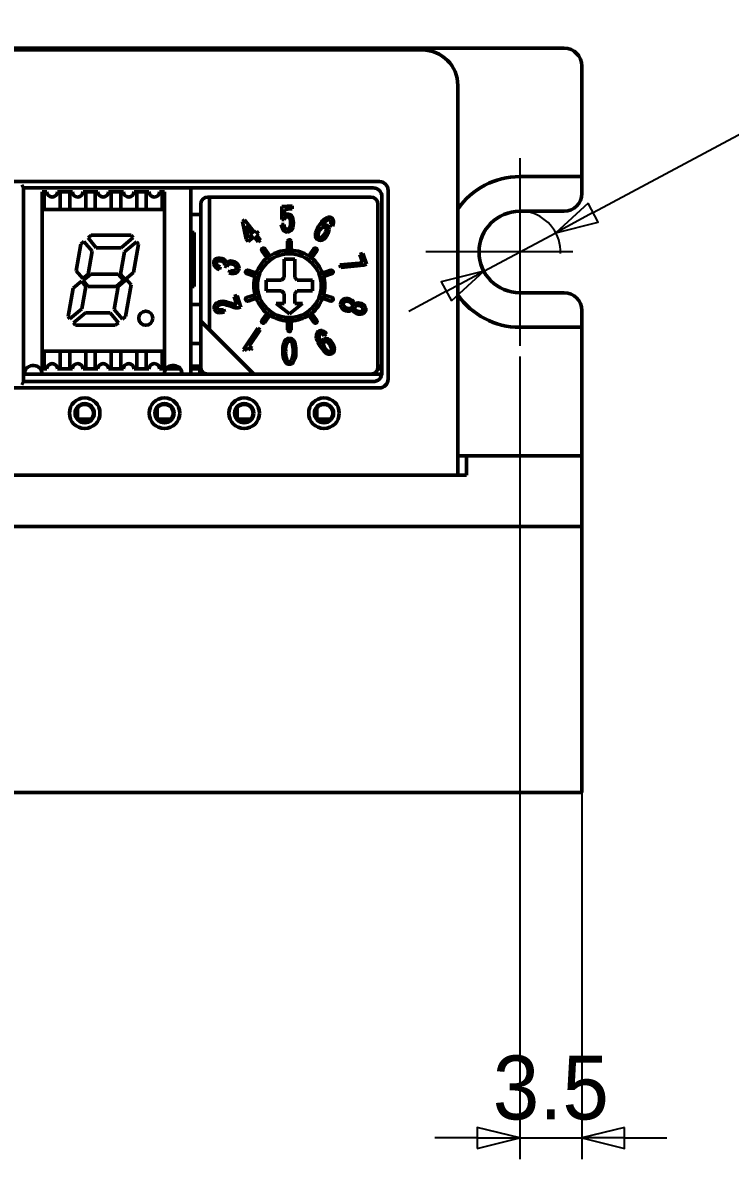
# Model space of a CAD drawing. Header units: millimetres. Extents: x 16 to 1137, y -51 to 344.
# Drawn here: x 189.5 to 229.4, y 108.5 to 172.6 of the extents above; entities that cross this region are included whole.
import ezdxf

# ---------------------------------------------------------------- set-up
doc = ezdxf.new("R2010")
doc.units = ezdxf.units.MM
doc.header["$LTSCALE"] = 1.2
doc.layers.get('0').update_dxf_attribs({"lineweight": 25})
doc.layers.add('외형선(ISO)', color=7, linetype='Continuous', lineweight=50)
doc.layers.add('중심 표식(ISO)', color=3, linetype='Continuous', lineweight=25, true_color=0x00ff00)
doc.layers.add('치수(ISO)', color=1, linetype='Continuous', lineweight=25, true_color=0xff0000)
doc.styles.add('레이블 문자 (JIS)', font='')
doc.styles.get('레이블 문자 (JIS)').set_extended_font_data('Gulim')
doc.dimstyles.new('복사 대상기본값 (JIS)', dxfattribs={"dimscale": 1.2, "dimtxt": 3, "dimasz": 2, "dimexe": 1, "dimexo": 0.5, "dimgap": 0.8, "dimtad": 1, "dimdsep": 46, "dimtxsty": '레이블 문자 (JIS)', "dimblk": 'Filled-1', "dimcen": 0.09, "dimdle": 10, "dimclrd": 256, "dimclre": 256, "dimclrt": 256, "dimazin": 2, "dimtfac": 0.666667, "dimtmove": 0, "dimatfit": 3, "dimldrblk": 'OPEN', "dimfxl": 1, "dimtolj": 1, "dimtzin": 0, "dimlwd": -1, "dimlwe": -1, "dimarcsym": 0})

# ---------------------------------------------------------------- blocks, each defined once
blk = doc.blocks.new('Filled-1')
at = {"color": 0}
for p, q in [((0, 0), (-1, 0.25)), ((-1, 0.25), (-1, -0.25)), ((-1, 0), (0, 0)), ((-1, -0.25), (0, 0))]:
    blk.add_line(p, q, dxfattribs=at)
at = {"color": 0, "flags": 128}
blk.add_lwpolyline([(-1, -0.25), (0, 0), (-1, 0.25), (-1, -0.25)], dxfattribs=at)
at = {"color": 0}
blk.add_solid([(-1, -0.25), (0, 0), (-1, 0.25), (-1, -0.25)], dxfattribs=at)
blk = doc.blocks.new('*D18')
at = {"layer": 'Defpoints', "color": 0}
for p in [(217.535, 154.367), (221.035, 149.167), (221.035, 109.663)]:
    blk.add_point(p, dxfattribs=at)
at = {"layer": '치수(ISO)', "color": 7}
for p, q in [((217.535, 153.767), (217.535, 108.463)), ((221.035, 148.567), (221.035, 108.463)), ((215.135, 109.663), (212.735, 109.663)), ((217.535, 109.663), (221.035, 109.663)), ((223.435, 109.663), (225.835, 109.663))]:
    blk.add_line(p, q, dxfattribs=at)
at = {"layer": '치수(ISO)', "color": 7, "linetype": 'ByBlock', "xscale": 2.4, "yscale": 2.4, "zscale": 2.4}
blk.add_blockref('Filled-1', (217.535, 109.663), dxfattribs=at)
at = {"layer": '치수(ISO)', "color": 7, "linetype": 'ByBlock', "xscale": 2.4, "yscale": 2.4, "zscale": 2.4, "rotation": 180}
blk.add_blockref('Filled-1', (221.035, 109.663), dxfattribs=at)
at = {"layer": '치수(ISO)', "color": 7, "insert": (219.285, 114.314), "char_height": 3.6, "attachment_point": 2, "style": '레이블 문자 (JIS)'}
blk.add_mtext('\\A1;3.5', dxfattribs=at)
blk = doc.blocks.new('_Open')
at = {"color": 0, "linetype": 'ByBlock', "lineweight": -2}
for p, q in [((-1, 0.167), (0, 0)), ((-1, -0.167), (0, 0)), ((0, 0), (-1, 0))]:
    blk.add_line(p, q, dxfattribs=at)
blk = doc.blocks.new('*D23')
at = {"layer": 'Defpoints', "color": 0}
for p in [(219.562, 160.753), (215.507, 158.58)]:
    blk.add_point(p, dxfattribs=at)
at = {"layer": '치수(ISO)', "color": 7}
for p, q in [((221.678, 161.886), (232.839, 167.867)), ((251.187, 167.867), (232.839, 167.867)), ((215.507, 158.58), (219.562, 160.753)), ((213.392, 157.447), (211.276, 156.313))]:
    blk.add_line(p, q, dxfattribs=at)
blk.add_arc((217.535, 159.667), 2.3, 357.93903, 75.01057, dxfattribs=at)
at = {"layer": '치수(ISO)', "color": 7, "linetype": 'ByBlock', "xscale": 2.4, "yscale": 2.4, "zscale": 2.4}
for p, rotation in [((219.562, 160.753), 208.1823559493659), ((215.507, 158.58), 28.1823559493659)]:
    blk.add_blockref('Filled-1', p, dxfattribs=dict(at, rotation=rotation))
at = {"layer": '치수(ISO)', "color": 7, "insert": (242.493, 172.523), "char_height": 3.6, "attachment_point": 2, "style": '레이블 문자 (JIS)'}
blk.add_mtext('\\A1;\\fGulim|b0|i0;2-∅4.6', dxfattribs=at)

msp = doc.modelspace()

# ---------------------------------------------------------------- linework, layer by layer
at = {"layer": '외형선(ISO)', "color": 7}
for p, q in [((212.039, 171.067), (99.039, 171.067)), ((183.035, 171.167), (220.035, 171.167)), ((221.035, 163.917), (221.035, 170.167)), ((214.039, 148.067), (214.039, 169.067)), ((175.108, 163.636), (209.616, 163.636)), ((217.535, 163.917), (221.035, 163.917)), ((221.035, 163.917), (221.035, 162.967)), ((189.451, 163.46), (189.539, 163.284)), ((209.263, 163.284), (189.539, 163.284)), ((189.539, 163.284), (189.539, 152.349)), ((190.585, 163.067), (190.705, 163.067)), ((190.585, 162.067), (190.585, 163.067)), ((190.705, 163.067), (190.855, 163.067)), ((190.705, 162.067), (190.705, 163.067)), ((191.455, 163.067), (191.605, 163.067)), ((191.605, 163.067), (192.145, 163.067)), ((191.605, 163.067), (191.605, 162.067)), ((192.145, 163.067), (192.295, 163.067)), ((192.145, 162.067), (192.145, 163.067)), ((192.895, 163.067), (193.045, 163.067)), ((193.045, 163.067), (193.585, 163.067)), ((193.045, 163.067), (193.045, 162.067)), ((193.585, 163.067), (193.735, 163.067)), ((193.585, 162.067), (193.585, 163.067)), ((194.335, 163.067), (194.485, 163.067)), ((194.485, 163.067), (195.025, 163.067)), ((194.485, 163.067), (194.485, 162.067)), ((195.025, 163.067), (195.175, 163.067)), ((195.025, 162.067), (195.025, 163.067)), ((195.775, 163.067), (195.925, 163.067)), ((195.925, 163.067), (196.465, 163.067)), ((195.925, 163.067), (195.925, 162.067)), ((196.465, 163.067), (196.615, 163.067)), ((196.465, 162.067), (196.465, 163.067)), ((197.215, 163.067), (197.365, 163.067)), ((197.365, 163.067), (197.485, 163.067)), ((197.365, 163.067), (197.365, 162.067)), ((197.485, 163.067), (197.485, 162.067)), ((198.985, 152.867), (198.985, 163.284)), ((210.108, 163.144), (210.108, 152.489)), ((199.535, 162.367), (199.535, 155.767)), ((200.035, 162.767), (199.935, 162.767)), ((209.135, 162.767), (200.035, 162.767)), ((200.035, 162.767), (200.035, 155.267)), ((209.535, 153.167), (209.535, 162.367)), ((209.756, 152.842), (209.756, 162.791)), ((190.585, 162.067), (190.585, 154.067)), ((197.485, 162.067), (190.585, 162.067)), ((197.485, 154.067), (197.485, 162.067)), ((198.985, 161.784), (199.535, 161.784)), ((204.117, 162.237), (204.111, 161.496)), ((204.695, 162.264), (204.117, 162.237)), ((204.243, 161.695), (204.253, 162.071)), ((204.253, 162.071), (204.703, 162.092)), ((204.703, 162.092), (204.695, 162.264)), ((220.035, 161.967), (217.535, 161.967)), ((202.014, 161.48), (201.893, 161.386)), ((201.893, 161.386), (202.1, 160.388)), ((202.581, 160.75), (202.014, 161.48)), ((202.456, 160.653), (202.08, 161.138)), ((202.08, 161.138), (202.221, 160.472)), ((204.238, 161.223), (204.083, 161.216)), ((204.111, 161.496), (204.245, 161.502)), ((206.866, 161.282), (206.83, 161.209)), ((206.83, 161.209), (206.962, 161.13)), ((193.179, 160.457), (193.358, 160.607)), ((193.179, 160.457), (193.641, 159.907)), ((195.607, 160.607), (193.358, 160.607)), ((195.04, 159.907), (195.717, 160.475)), ((195.607, 160.607), (195.717, 160.475)), ((199.172, 160.768), (198.985, 160.768)), ((199.172, 157.72), (199.172, 160.768)), ((202.1, 160.388), (202.203, 160.256)), ((202.203, 160.256), (202.553, 160.528)), ((202.221, 160.472), (202.456, 160.653)), ((202.553, 160.528), (202.78, 160.235)), ((202.691, 160.836), (202.581, 160.75)), ((202.678, 160.625), (202.789, 160.711)), ((202.905, 160.332), (202.678, 160.625)), ((202.789, 160.711), (202.691, 160.836)), ((192.771, 160.114), (192.504, 158.602)), ((192.771, 160.114), (192.95, 160.264)), ((193.411, 159.714), (192.95, 160.264)), ((193.183, 158.417), (193.411, 159.714)), ((193.641, 159.907), (195.04, 159.907)), ((195.91, 160.246), (195.233, 159.677)), ((195.736, 158.504), (196.02, 160.114)), ((195.91, 160.246), (196.02, 160.114)), ((202.78, 160.235), (202.905, 160.332)), ((202.984, 159.73), (203.28, 159.324)), ((203.441, 159.441), (203.146, 159.848)), ((204.435, 160.267), (204.435, 159.764)), ((204.635, 159.764), (204.635, 160.267)), ((205.923, 159.848), (205.628, 159.441)), ((205.79, 159.324), (206.085, 159.73)), ((195.233, 159.677), (195.01, 158.417)), ((204.235, 159.267), (204.235, 158.217)), ((204.835, 159.267), (204.235, 159.267)), ((204.835, 158.217), (204.835, 159.267)), ((208.677, 159.582), (208.515, 159.523)), ((208.515, 159.523), (208.683, 159.061)), ((208.895, 158.981), (208.677, 159.582)), ((192.504, 158.602), (192.876, 158.16)), ((195.267, 158.11), (195.736, 158.504)), ((200.597, 158.678), (200.639, 158.82)), ((200.876, 158.875), (201.013, 158.834)), ((201.189, 158.632), (201.145, 158.484)), ((202.126, 158.444), (202.604, 158.289)), ((202.666, 158.479), (202.188, 158.634)), ((206.881, 158.634), (206.404, 158.479)), ((206.465, 158.289), (206.943, 158.444)), ((208.683, 159.061), (207.381, 158.933)), ((207.381, 158.933), (207.431, 158.794)), ((207.431, 158.794), (208.721, 158.917)), ((208.721, 158.917), (208.895, 158.981)), ((192.802, 158.023), (192.333, 157.629)), ((193.059, 157.717), (192.802, 158.023)), ((192.876, 158.16), (193.183, 158.417)), ((193.338, 158.417), (192.906, 158.054)), ((192.906, 158.054), (193.19, 157.717)), ((194.88, 158.417), (193.338, 158.417)), ((194.756, 157.717), (195.173, 158.067)), ((195.173, 158.067), (194.88, 158.417)), ((195.356, 158.11), (194.887, 157.717)), ((195.01, 158.417), (195.267, 158.11)), ((195.298, 156.019), (195.613, 157.804)), ((195.613, 157.804), (195.356, 158.11)), ((203.235, 157.467), (203.235, 158.067)), ((204.085, 158.067), (203.235, 158.067)), ((204.235, 158.217), (204.085, 158.067)), ((204.985, 158.067), (204.835, 158.217)), ((205.835, 158.067), (204.985, 158.067)), ((205.835, 157.467), (205.835, 158.067)), ((192.333, 157.629), (192.049, 156.019)), ((192.837, 156.456), (193.059, 157.717)), ((193.19, 157.717), (194.756, 157.717)), ((194.887, 157.717), (194.658, 156.419)), ((198.985, 157.72), (199.172, 157.72)), ((201.583, 157.205), (201.423, 157.153)), ((201.423, 157.153), (201.579, 156.674)), ((201.795, 156.554), (201.583, 157.205)), ((202.604, 157.244), (202.126, 157.089)), ((203.235, 157.467), (204.085, 157.467)), ((204.085, 157.467), (204.235, 157.317)), ((204.235, 157.317), (204.235, 156.767)), ((204.835, 157.317), (204.985, 157.467)), ((204.835, 156.767), (204.835, 157.317)), ((204.985, 157.467), (205.835, 157.467)), ((206.943, 157.089), (206.465, 157.244)), ((217.535, 157.367), (220.035, 157.367)), ((199.535, 156.704), (198.985, 156.704)), ((201.651, 156.507), (201.795, 156.554)), ((202.188, 156.899), (202.666, 157.054)), ((203.794, 156.767), (204.535, 156.167)), ((204.235, 156.767), (203.794, 156.767)), ((204.535, 156.167), (205.276, 156.767)), ((205.276, 156.767), (204.835, 156.767)), ((206.404, 157.054), (206.881, 156.899)), ((192.159, 155.888), (192.049, 156.019)), ((192.159, 155.888), (192.837, 156.456)), ((193.03, 156.227), (192.352, 155.658)), ((194.428, 156.227), (193.03, 156.227)), ((194.89, 155.676), (194.428, 156.227)), ((194.658, 156.419), (195.12, 155.869)), ((195.298, 156.019), (195.12, 155.869)), ((200.88, 156.284), (200.832, 156.431)), ((203.28, 156.209), (202.984, 155.803)), ((203.146, 155.685), (203.441, 156.092)), ((205.628, 156.092), (205.923, 155.685)), ((206.085, 155.803), (205.79, 156.209)), ((221.035, 156.367), (221.035, 155.417)), ((192.462, 155.527), (192.352, 155.658)), ((192.462, 155.527), (194.712, 155.527)), ((194.89, 155.676), (194.712, 155.527)), ((199.535, 155.767), (199.535, 153.167)), ((199.535, 155.767), (200.035, 155.267)), ((202.535, 152.767), (200.035, 155.267)), ((202.757, 155.362), (201.942, 154.155)), ((202.263, 154.352), (202.885, 155.276)), ((202.885, 155.276), (202.757, 155.362)), ((204.435, 155.769), (204.435, 155.267)), ((204.635, 155.267), (204.635, 155.769)), ((221.035, 155.417), (217.535, 155.417)), ((221.035, 149.167), (221.035, 155.417)), ((206.499, 154.943), (206.631, 155.024)), ((190.585, 153.067), (190.585, 154.067)), ((190.585, 154.067), (197.485, 154.067)), ((190.705, 153.067), (190.705, 154.067)), ((191.605, 154.067), (191.605, 153.067)), ((192.145, 153.067), (192.145, 154.067)), ((193.045, 154.067), (193.045, 153.067)), ((193.585, 153.067), (193.585, 154.067)), ((194.485, 154.067), (194.485, 153.067)), ((195.025, 153.067), (195.025, 154.067)), ((195.925, 154.067), (195.925, 153.067)), ((196.465, 153.067), (196.465, 154.067)), ((197.365, 154.067), (197.365, 153.067)), ((197.485, 154.067), (197.485, 153.067)), ((198.985, 154.494), (199.535, 154.494)), ((201.942, 154.155), (202.009, 154.11)), ((202.43, 154.24), (202.263, 154.352)), ((202.37, 154.151), (202.43, 154.24)), ((189.539, 152.767), (202.535, 152.767)), ((190.705, 153.067), (190.585, 153.067)), ((190.855, 153.067), (190.705, 153.067)), ((191.605, 153.067), (191.455, 153.067)), ((192.145, 153.067), (191.605, 153.067)), ((192.295, 153.067), (192.145, 153.067)), ((193.045, 153.067), (192.895, 153.067)), ((193.585, 153.067), (193.045, 153.067)), ((193.735, 153.067), (193.585, 153.067)), ((194.485, 153.067), (194.335, 153.067)), ((195.025, 153.067), (194.485, 153.067)), ((195.175, 153.067), (195.025, 153.067)), ((195.925, 153.067), (195.775, 153.067)), ((196.465, 153.067), (195.925, 153.067)), ((196.615, 153.067), (196.465, 153.067)), ((197.365, 153.067), (197.215, 153.067)), ((197.485, 153.067), (197.365, 153.067)), ((197.594, 153.079), (197.833, 153.079)), ((197.782, 153.224), (198.187, 153.224)), ((197.833, 153.079), (198.375, 153.079)), ((198.985, 153.224), (199.535, 153.224)), ((198.985, 153.079), (199.544, 153.079)), ((199.484, 153.079), (199.484, 152.889)), ((202.535, 152.767), (209.135, 152.767)), ((209.135, 152.767), (209.75, 152.767)), ((209.525, 153.079), (209.756, 153.079)), ((209.535, 153.224), (209.756, 153.224)), ((189.539, 152.349), (189.451, 152.174)), ((189.539, 152.349), (209.263, 152.349)), ((209.616, 151.997), (101.461, 151.997)), ((192.585, 150.861), (192.585, 150.272)), ((197.085, 150.861), (197.085, 150.272)), ((201.585, 150.861), (201.585, 150.272)), ((206.085, 150.861), (206.085, 150.272)), ((192.622, 150.227), (193.335, 150.227)), ((193.314, 150.187), (192.664, 150.187)), ((193.355, 150.227), (193.335, 150.227)), ((197.122, 150.227), (197.835, 150.227)), ((197.814, 150.187), (197.164, 150.187)), ((197.855, 150.227), (197.835, 150.227)), ((201.622, 150.227), (202.335, 150.227)), ((202.314, 150.187), (201.664, 150.187)), ((202.355, 150.227), (202.335, 150.227)), ((206.122, 150.227), (206.835, 150.227)), ((206.814, 150.187), (206.164, 150.187)), ((206.253, 150.187), (206.272, 150.116)), ((206.781, 150.187), (206.781, 150.161)), ((206.855, 150.227), (206.835, 150.227)), ((221.035, 148.167), (221.035, 149.167)), ((214.039, 148.167), (214.535, 148.167)), ((214.535, 148.167), (220.035, 148.167)), ((214.535, 148.167), (214.535, 147.067)), ((220.035, 148.167), (221.035, 148.167)), ((221.035, 144.167), (221.035, 148.167)), ((214.039, 148.067), (214.039, 147.067)), ((214.535, 147.067), (96.535, 147.067)), ((212.039, 147.067), (99.039, 147.067)), ((220.035, 144.167), (91.035, 144.167)), ((221.035, 144.167), (220.035, 144.167)), ((221.035, 144.167), (221.035, 129.167)), ((221.035, 129.167), (90.035, 129.167))]:
    msp.add_line(p, q, dxfattribs=at)
for centre, radius in [((204.535, 157.767), 1.8), ((196.435, 155.927), 0.4), ((192.989, 150.567), 0.864), ((197.489, 150.567), 0.864), ((201.989, 150.567), 0.864), ((206.489, 150.567), 0.864), ((192.989, 150.567), 0.539), ((192.989, 150.567), 0.5), ((197.489, 150.567), 0.539), ((197.489, 150.567), 0.5), ((201.989, 150.567), 0.539), ((201.989, 150.567), 0.5), ((206.489, 150.567), 0.539), ((206.489, 150.567), 0.5)]:
    msp.add_circle(centre, radius, dxfattribs=at)
for centre, radius, start, end in [((212.039, 169.067), 2, 0, 90), ((220.035, 170.167), 1, 0, 90), ((217.535, 159.667), 4.25, 90, 145.3472), ((191.155, 163.067), 0.3, 180, 0), ((192.595, 163.067), 0.3, 180, 0), ((194.035, 163.067), 0.3, 180, 0), ((195.475, 163.067), 0.3, 180, 0), ((196.915, 163.067), 0.3, 180, 0), ((220.035, 162.967), 1, 270, 0), ((199.935, 162.367), 0.4, 90, 180), ((209.135, 162.367), 0.4, 0, 90), ((204.444, 161.567), 0.239, 72.98202, 147.40703), ((204.47, 161.428), 0.237, 98.98098, 161.9342), ((204.408, 161.492), 0.172, 8.16922, 81.62566), ((204.408, 161.477), 0.336, 11.68513, 71.49537), ((206.774, 161.384), 0.255, 38.7268, 104.75904), ((217.535, 159.667), 2.3, 90, 270), ((204.925, 161.321), 0.849, 187.10184, 201.86145), ((204.429, 161.1), 0.307, 198.13247, 267.61593), ((204.887, 161.296), 0.654, 186.42013, 200.23801), ((204.432, 161.116), 0.165, 196.18386, 258.78711), ((204.417, 161.113), 0.159, 263.93445, 337.96688), ((204.4, 161.131), 0.338, 272.8518, 346.23294), ((203.758, 161.309), 0.846, 342.42181, 14.2209), ((203.807, 161.314), 0.957, 344.02392, 13.9449), ((207.766, 160.2), 1.825, 145.36087, 163.34582), ((206.585, 160.705), 0.386, 108.95484, 154.88104), ((207.068, 160.777), 0.926, 112.82607, 150.21616), ((207.269, 160.64), 1.018, 128.11153, 151.26951), ((206.586, 160.863), 0.339, 91.19053, 128.2313), ((206.498, 160.957), 0.119, 359.87995, 108.41525), ((206.535, 160.96), 0.246, 354.81654, 79.67737), ((206.748, 161.328), 0.156, 58.48407, 133.70674), ((206.739, 161.349), 0.144, 332.02469, 51.16551), ((206.664, 161.345), 0.367, 324.16594, 32.72641), ((204.535, 160.267), 0.1, 0, 180), ((206.353, 160.627), 0.348, 164.06119, 227.50991), ((206.287, 160.6), 0.286, 233.61921, 311.23707), ((206.611, 160.62), 0.449, 146.47922, 186.98324), ((206.282, 160.585), 0.119, 189.34029, 296.6882), ((206.101, 160.874), 0.46, 300.73632, 330.53466), ((205.932, 161.044), 0.854, 309.5094, 352.88674), ((206.081, 160.98), 0.536, 321.61021, 357.4492), ((203.065, 159.789), 0.1, 36, 216), ((204.535, 157.767), 2, 92.86598, 123.13402), ((204.535, 157.767), 2, 87.13402, 92.86598), ((204.535, 157.767), 2, 56.86598, 87.13402), ((206.004, 159.789), 0.1, 324, 144), ((200.56, 159.026), 0.294, 102.46378, 186.555), ((200.551, 159.026), 0.133, 111.86862, 203.88249), ((200.58, 158.791), 0.53, 47.93207, 99.04912), ((200.597, 158.816), 0.347, 58.06204, 105.88684), ((200.707, 158.944), 0.182, 337.88869, 66.26559), ((200.805, 159.054), 0.184, 357.19827, 44.91343), ((201.231, 158.84), 0.317, 74.91558, 139.84455), ((201.289, 158.736), 0.411, 3.09048, 86.57573), ((204.535, 157.767), 2, 128.86598, 159.13402), ((204.535, 157.767), 2, 123.13402, 128.86598), ((204.535, 157.767), 2, 51.13402, 56.86598), ((204.535, 157.767), 2, 20.86598, 51.13402), ((200.691, 159.106), 0.438, 194.91577, 257.51774), ((200.716, 159.146), 0.335, 211.21408, 256.83258), ((201.188, 158.818), 0.175, 101.06562, 174.745), ((201.346, 158.98), 0.535, 247.85265, 275.60305), ((201.212, 158.567), 0.427, 55.83606, 97.88174), ((201.323, 158.887), 0.287, 242.25449, 308.48648), ((201.383, 158.764), 0.317, 272.86592, 358.93355), ((201.361, 158.769), 0.177, 322.9606, 58.92395), ((202.157, 158.539), 0.1, 72, 252), ((204.535, 157.767), 2, 159.13402, 164.86598), ((204.535, 157.767), 2, 15.13402, 20.86598), ((206.912, 158.539), 0.1, 288, 108), ((204.535, 157.767), 2, 164.86598, 195.13402), ((204.535, 157.767), 2, 344.86598, 15.13402), ((204.535, 157.767), 2, 195.13402, 200.86598), ((204.535, 157.767), 2, 339.13402, 344.86598), ((217.535, 159.667), 4.25, 214.6528, 270), ((220.035, 156.367), 1, 0, 90), ((200.601, 156.526), 0.311, 120.68225, 195.05464), ((200.768, 156.265), 0.621, 78.24105, 121.60158), ((200.567, 156.525), 0.119, 143.72831, 245.1933), ((200.76, 156.341), 0.386, 74.59831, 138.56035), ((196.324, 141.394), 15.976, 71.41127, 73.49668), ((205.295, 170.773), 14.58, 252.43285, 255.23372), ((201.616, 157.166), 0.66, 252.42573, 273.03774), ((202.157, 156.994), 0.1, 108, 288), ((204.535, 157.767), 2, 200.86598, 231.13402), ((204.535, 157.767), 2, 308.86598, 339.13402), ((206.912, 156.994), 0.1, 252, 72), ((207.761, 156.702), 0.34, 100.64112, 177.43159), ((207.795, 156.718), 0.374, 180.06741, 257.77627), ((207.744, 156.709), 0.167, 161.69271, 219.50024), ((207.779, 156.676), 0.212, 70.52984, 156.1166), ((207.9, 156.853), 0.379, 221.29433, 278.76541), ((207.769, 156.547), 0.494, 38.60998, 98.21731), ((207.821, 156.584), 0.293, 22.40815, 84.57781), ((207.918, 156.653), 0.179, 282.68018, 13.73286), ((207.97, 156.719), 0.23, 353.44098, 36.49015), ((208.426, 156.501), 0.297, 73.75934, 139.82365), ((208.377, 156.503), 0.161, 162.43687, 248.30396), ((208.385, 156.481), 0.176, 76.43751, 156.36134), ((208.4, 156.31), 0.343, 33.83811, 85.69985), ((208.434, 156.353), 0.439, 19.04615, 80.23595), ((200.584, 156.537), 0.298, 197.9786, 272.92082), ((200.655, 156.852), 0.456, 252.3099, 292.75562), ((200.613, 157.046), 0.806, 269.00908, 289.27619), ((204.535, 157.767), 2, 231.13402, 236.86598), ((204.535, 157.767), 2, 236.86598, 267.13402), ((204.535, 157.767), 2, 272.86598, 303.13402), ((204.535, 157.767), 2, 303.13402, 308.86598), ((207.856, 156.651), 0.329, 244.80725, 326.53392), ((208.334, 156.423), 0.209, 167.26279, 239.90201), ((208.521, 156.645), 0.497, 234.08149, 287.87549), ((208.521, 156.691), 0.394, 238.90282, 280.1249), ((208.56, 156.439), 0.14, 282.34176, 26.17777), ((208.558, 156.444), 0.296, 293.07039, 10.09831), ((203.065, 155.744), 0.1, 144, 324), ((204.535, 157.767), 2, 267.13402, 272.86598), ((204.535, 155.267), 0.1, 180, 0), ((206.004, 155.744), 0.1, 216, 36), ((206.326, 154.969), 0.265, 77.14145, 144.01097), ((206.25, 154.814), 0.435, 28.86488, 71.84723), ((204.543, 154.475), 0.325, 86.91539, 166.55392), ((205.155, 154.17), 0.834, 150.0578, 187.21221), ((204.545, 154.492), 0.147, 8.29366, 140.06835), ((204.491, 154.424), 0.381, 5.85317, 79.60589), ((206.489, 154.91), 0.434, 150.34966, 197.06611), ((207.797, 155.311), 1.803, 197.06153, 226.408), ((206.339, 154.948), 0.13, 103.73024, 178.57352), ((207.036, 154.974), 0.827, 181.60859, 217.38155), ((206.296, 154.852), 0.222, 23.99739, 86.84549), ((206.668, 154.526), 0.294, 130.57018, 190.67067), ((206.602, 154.485), 0.141, 37.0089, 169.6468), ((206.608, 154.535), 0.252, 46.71747, 121.5795), ((206.285, 154.095), 0.797, 17.00649, 51.47851), ((202.24, 153.931), 0.292, 98.74595, 142.1752), ((202.198, 153.967), 0.252, 46.87264, 90.52104), ((205.22, 153.966), 1.058, 174.63916, 208.47606), ((205.52, 154.144), 1.355, 162.56457, 183.34328), ((205.349, 153.961), 1.027, 174.16601, 200.776), ((203.861, 153.958), 0.888, 332.62383, 6.89819), ((204.174, 153.898), 0.734, 314.45493, 6.85081), ((203.498, 154.149), 1.247, 356.14081, 16.9749), ((202.945, 154.092), 1.961, 356.88025, 10.91277), ((206.94, 154.491), 0.477, 177.75561, 226.76548), ((206.805, 154.25), 0.35, 224.30747, 290.9887), ((206.815, 154.297), 0.253, 217.0453, 271.80569), ((206.168, 154.028), 0.769, 13.67257, 44.77586), ((206.79, 154.171), 0.132, 284.49196, 16.96075), ((206.771, 154.188), 0.309, 300.90657, 26.93463), ((191.155, 153.067), 0.3, 0, 180), ((192.595, 153.067), 0.3, 0, 180), ((194.035, 153.067), 0.3, 0, 180), ((195.475, 153.067), 0.3, 0, 180), ((196.915, 153.067), 0.3, 0, 180), ((204.535, 153.622), 0.292, 213.26449, 301.64013), ((204.531, 153.638), 0.148, 196.61876, 323.34316), ((189.493, 152.867), 0.1, 297.0675, 350.40593), ((190.085, 152.767), 0.5, 0, 170.40593), ((197.985, 152.767), 0.5, 9.59407, 180), ((198.576, 152.867), 0.1, 189.59407, 270), ((198.885, 152.867), 0.1, 270, 0), ((199.675, 152.889), 0.191, 180, 219.79182), ((199.935, 153.167), 0.4, 180, 270), ((209.135, 153.167), 0.4, 270, 0)]:
    msp.add_arc(centre, radius, start, end, dxfattribs=at)
for centre, major_axis in [((209.601, 163.129), (-0.364, -0.364)), ((209.248, 162.776), (-0.364, -0.364)), ((209.248, 152.857), (-0.364, 0.364)), ((209.601, 152.504), (-0.364, 0.364))]:
    msp.add_ellipse(centre, major_axis=major_axis, ratio=0.970288, start_param=2.371274, end_param=3.911912, dxfattribs=at)
at = {"layer": '중심 표식(ISO)', "color": 7}
for p, q in [((217.535, 164.967), (217.535, 154.367)), ((220.535, 159.667), (212.235, 159.667))]:
    msp.add_line(p, q, dxfattribs=at)

# ---------------------------------------------------------------- dimensions: what is measured, and where the dimension line sits
at = {"layer": '치수(ISO)', "color": 7}
dim = msp.add_diameter_dim_2p(p1=(215.507, 158.58), p2=(219.562, 160.753), text='\\fGulim|b0|i0;2-<>', dimstyle='복사 대상기본값 (JIS)', override={"dimgap": 0.8, "dimtih": 1, "dimtoh": 1, "dimdec": 2, "dimlfac": 1, "dimclrd": 7, "dimclre": 7, "dimclrt": 7, "dimtol": 0, "dimlim": 0, "dimtp": 0, "dimtm": 0, "dimtdec": 2, "dimatfit": 2}, dxfattribs=at)
dim.commit()
dim.dimension.update_dxf_attribs({"geometry": '*D23', "text_midpoint": (242.493, 167.867), "dimtype": 163})
dim = msp.add_linear_dim(base=(221.035, 109.663), p1=(217.535, 154.367), p2=(221.035, 149.167), angle=180, dimstyle='복사 대상기본값 (JIS)', override={"dimgap": 0.8, "dimdec": 2, "dimclrd": 7, "dimclre": 7, "dimclrt": 7, "dimtol": 0, "dimlim": 0, "dimtp": 0, "dimtm": 0, "dimtdec": 2, "dimtofl": 1, "dimatfit": 1}, dxfattribs=at)
dim.commit()
dim.dimension.update_dxf_attribs({"geometry": '*D18', "text_midpoint": (219.285, 109.663), "dimtype": 160})

doc.saveas('drawing.dxf')
